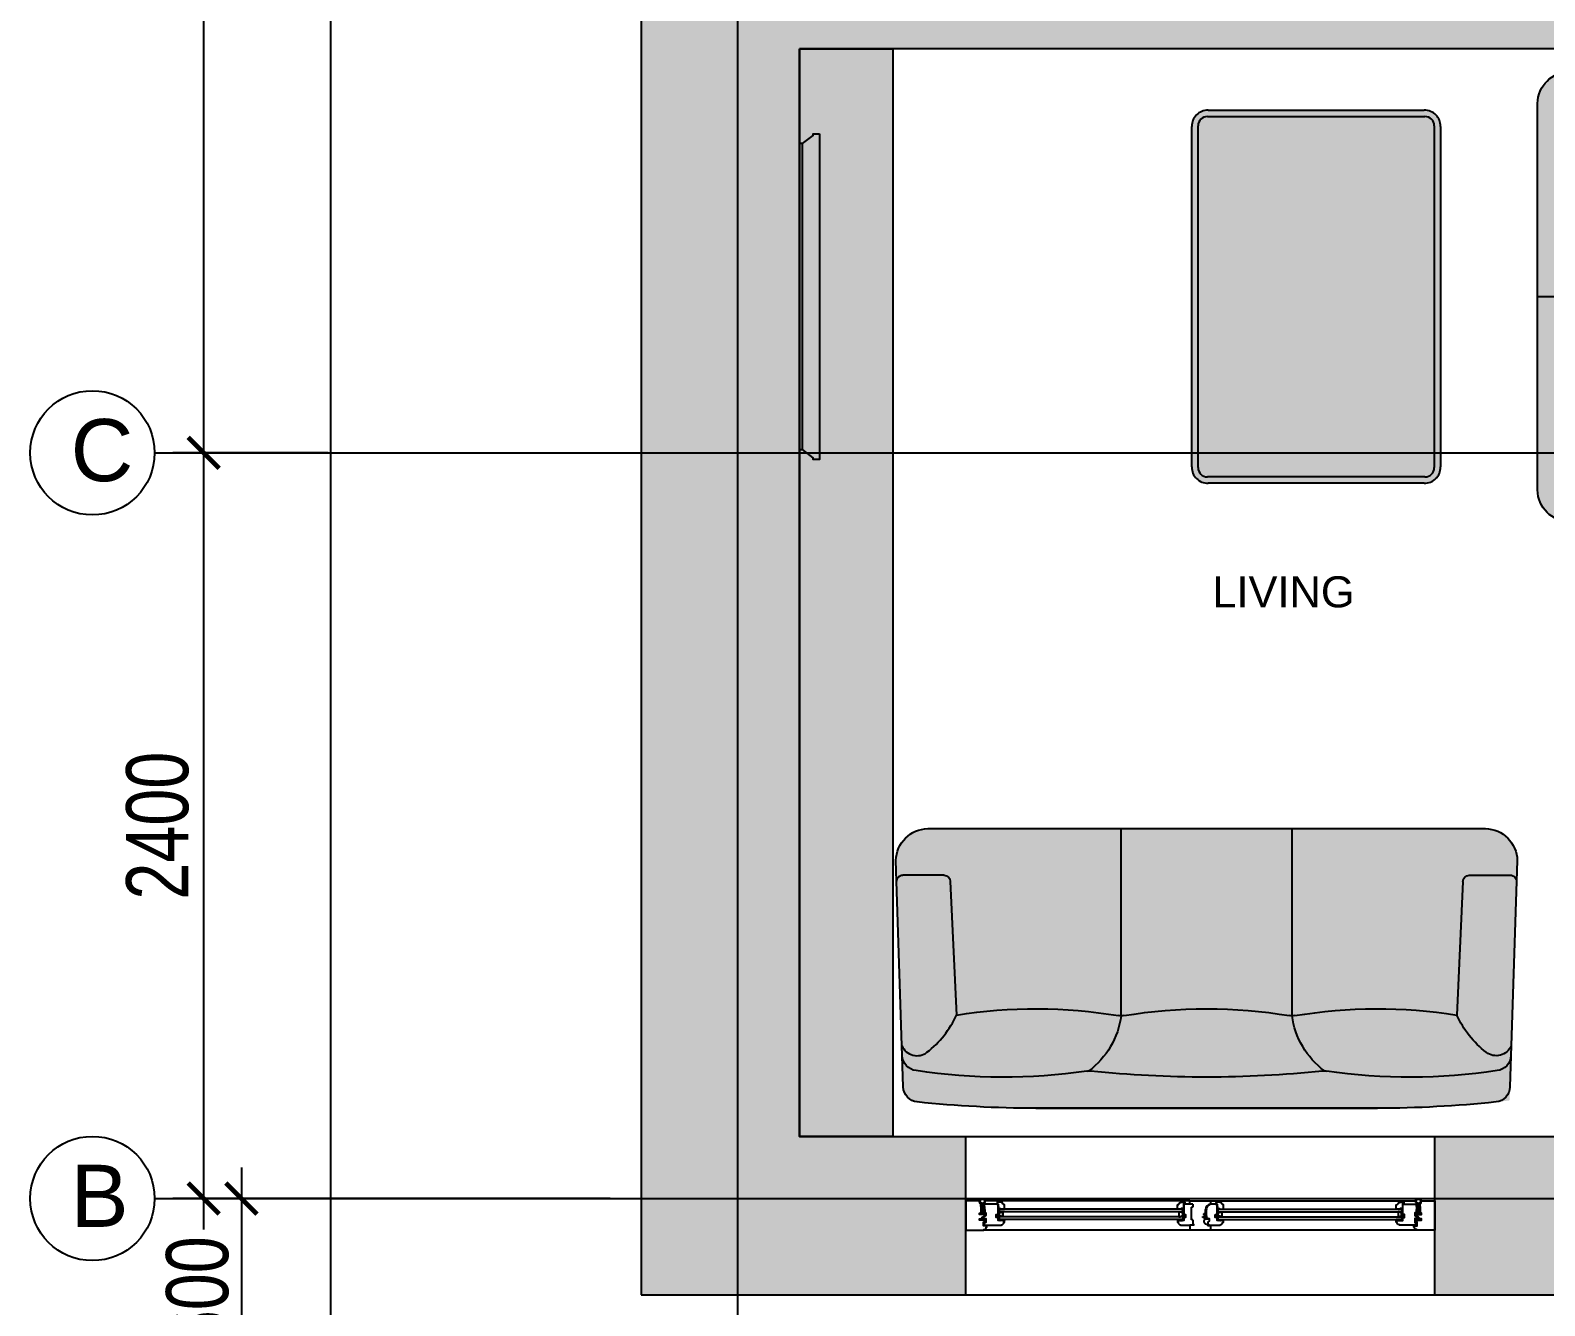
# Model space of a CAD drawing. Header units: millimetres. Extents: x 11159 to 50121, y 18346 to 37577.
# Drawn here: x 11159 to 16033, y 23811 to 27916 of the extents above; entities that cross this region are included whole.
import ezdxf

# ---------------------------------------------------------------- set-up
doc = ezdxf.new("R2010")
doc.units = ezdxf.units.MM
for name, color, linetype in [('axis', 40, 'Continuous'), ('df', 7, 'Continuous'), ('dim', 7, 'Continuous'), ('dwgmodels.com', 19, 'Continuous'), ('furnhatch', 254, 'Continuous'), ('furniture', 34, 'Continuous'), ('HATCH', 8, 'Continuous'), ('wall', 5, 'Continuous')]:
    doc.layers.add(name, color=color, linetype=linetype)
doc.styles.add('KOTE', font='romrust.shx', dxfattribs={"width": 0.8})
doc.styles.get("Standard").update_dxf_attribs({"font": 'arial.ttf'})
doc.dimstyles.new('ayala 50', dxfattribs={"dimscale": 50, "dimtxt": 2.5, "dimasz": 1, "dimexe": 1, "dimexo": 2, "dimgap": 1, "dimtad": 1, "dimdec": 0, "dimzin": 9, "dimdsep": 46, "dimtxsty": 'KOTE', "dimblk": 'ARCHTICK', "dimcen": 0, "dimdle": 1, "dimclrd": 4, "dimclre": 4, "dimclrt": 3, "dimadec": 0, "dimazin": 0, "dimtfac": 0.666667, "dimtdec": 0, "dimtix": 1, "dimtmove": 2, "dimatfit": 0, "dimfxl": 1, "dimtvp": 1, "dimtolj": 1, "dimarcsym": 0})

# ---------------------------------------------------------------- blocks, each defined once
blk = doc.blocks.new('_ArchTick')
at = {"color": 0, "linetype": 'ByBlock', "const_width": 0.15}
blk.add_lwpolyline([(-0.5, -0.5), (0.5, 0.5)], dxfattribs=at)
blk = doc.blocks.new('*D59')
at = {"layer": 'Defpoints', "color": 0, "transparency": 16777216}
for p in [(28435.1, 26556.4), (13435.1, 23556.4), (28435.1, 19246.4)]:
    blk.add_point(p, dxfattribs=at)
at = {"layer": 'dim', "color": 4, "lineweight": -2, "transparency": 16777216}
for p, q in [((28435.1, 26456.4), (28435.1, 19146.4)), ((13435.1, 23456.4), (13435.1, 19146.4)), ((13335.1, 19246.4), (28535.1, 19246.4))]:
    blk.add_line(p, q, dxfattribs=at)
at = {"layer": 'dim', "color": 4, "lineweight": -2, "transparency": 16777216, "xscale": 100, "yscale": 100, "zscale": 100, "rotation": 180}
blk.add_blockref('_ArchTick', (13435.1, 19246.4), dxfattribs=at)
at = {"layer": 'dim', "color": 4, "lineweight": -2, "transparency": 16777216, "xscale": 100, "yscale": 100, "zscale": 100}
blk.add_blockref('_ArchTick', (28435.1, 19246.4), dxfattribs=at)
at = {"layer": 'dim', "color": 3, "transparency": 16777216, "insert": (20935.1, 19366.4), "char_height": 200, "attachment_point": 5, "style": 'KOTE'}
blk.add_mtext('\\A1;15000', dxfattribs=at)
blk = doc.blocks.new('*D66')
at = {"layer": 'Defpoints', "color": 0, "transparency": 16777216}
for p in [(13125.1, 24156.4), (11838.7, 23556.4), (12338.7, 23556.4)]:
    blk.add_point(p, dxfattribs=at)
at = {"layer": 'dim', "color": 4, "lineweight": -2, "transparency": 16777216}
for p, q in [((11838.7, 24256.4), (11838.7, 23456.4)), ((13025.1, 24156.4), (11738.7, 24156.4)), ((12238.7, 23556.4), (11738.7, 23556.4))]:
    blk.add_line(p, q, dxfattribs=at)
at = {"layer": 'dim', "color": 4, "lineweight": -2, "transparency": 16777216, "xscale": 100, "yscale": 100, "zscale": 100}
for p, rotation in [((11838.7, 24156.4), 90), ((11838.7, 23556.4), 270)]:
    blk.add_blockref('_ArchTick', p, dxfattribs=dict(at, rotation=rotation))
at = {"layer": 'dim', "color": 3, "transparency": 16777216, "insert": (11697.4, 23856.4), "char_height": 200, "attachment_point": 5, "rotation": 90, "style": 'KOTE'}
blk.add_mtext('\\A1;600', dxfattribs=at)
blk = doc.blocks.new('sofa 0 (pl)')
at = {"layer": 'furnhatch'}
blk.add_hatch(color=256, dxfattribs=at).paths.add_polyline_path([(976.2, -68.4), (999.6, -786, -0.44561), (892.9, -900), (-892.9, -900, -0.44561), (-999.6, -786), (-976.2, -68.4, -0.375487), (-931.5, -20.1, -0.026367), (-550, 0), (550, 0, -0.029374), (974.8, -25), (976.2, -68, -0.002014)])
at = {"color": 0, "linetype": 'ByBlock'}
for p, q in [((-550, 0), (550, 0)), ((-825, -730), (-805, -300)), ((-275, -297.4), (-275, -900)), ((275, -297.4), (275, -900)), ((825, -730), (805, -300)), ((-845, -750), (-977.8, -750)), ((845, -750), (977.8, -750))]:
    blk.add_line(p, q, dxfattribs=at)
for points in [[(-550, 0, 0.026367), (-931.5, -20.1, 0.375487), (-976.2, -68.4), (-1000, -797.1, 0.402311), (-897.1, -900), (897.1, -900)], [(897.1, -900, 0.402311), (1000, -797.1), (976.2, -68.4, 0.375487), (931.5, -20.1, 0.026367), (550, 0)], [(-980.6, -201.3, -0.493591), (-900, -180, -0.122035), (-805, -300, 0.643813)], [(980.6, -201.3, 0.493591), (900, -180, 0.122035), (805, -300, -0.643813)]]:
    blk.add_lwpolyline(points, format="xyb", dxfattribs=at)
for centre, radius, start, end in [((-929.6, -170.8), 50, 96.2706, 178.1326), ((-655, -1969.4), 1869.4, 81.7086, 98.6145), ((-378.2, -70.1), 50, 261.7086, 276.0729), ((-539.1, -333.3), 266.5, 7.7352, 53.127), ((0, -3625), 3525, 90, 96.0729), ((0, -3625), 3525, 83.9271, 90), ((539.1, -333.3), 266.5, 126.873, 172.2648), ((378.2, -70.1), 50, 263.9271, 278.2914), ((655, -1969.4), 1869.4, 81.3855, 98.2914), ((929.6, -170.8), 50, 1.8674, 83.7294), ((-550, 1315.6), 1635.6, 261.0308, 279.3894), ((-275, -347.4), 50, 80.6106, 99.3894), ((0, 1315.6), 1635.6, 260.6106, 279.3894), ((275, -347.4), 50, 80.6106, 99.3894), ((550, 1315.6), 1635.6, 260.6106, 278.9692), ((-977.8, -730), 20, 178.1326, 270), ((-845, -730), 20, 270, 0), ((845, -730), 20, 180, 270), ((977.8, -730), 20, 270, 1.8674)]:
    blk.add_arc(centre, radius, start, end, dxfattribs=at)
at = {"layer": 'dwgmodels.com'}
blk.add_lwpolyline([(550, 0), (-550, 0, 0.026367), (-931.5, -20.1, 0.375487), (-976.2, -68.4), (-1000, -797.1, 0.402311), (-897.1, -900), (897.1, -900, 0.402311), (1000, -797.1), (976.2, -68.4, 0.375487), (931.5, -20.1, 0.026367)], format="xyb", close=True, dxfattribs=at)
blk = doc.blocks.new('love seat (pl)')
at = {"layer": 'furnhatch'}
blk.add_hatch(color=256, dxfattribs=at).paths.add_polyline_path([(701.2, -68.4), (724.6, -786, -0.44561), (617.9, -900), (-617.9, -900, -0.44561), (-724.6, -786), (-701.2, -68.4, -0.375487), (-656.5, -20.1, -0.026367), (-275, 0), (275, 0, -0.029374), (699.8, -25), (701.2, -68, -0.002014)])
at = {"color": 0, "linetype": 'ByBlock'}
for p, q in [((0, -110.6), (0, -900)), ((-550, -730), (-530, -300)), ((550, -730), (530, -300)), ((-570, -750), (-702.8, -750)), ((570, -750), (702.8, -750))]:
    blk.add_line(p, q, dxfattribs=at)
blk.add_lwpolyline([(622.1, -900), (-622.1, -900, -0.402311), (-725, -797.1), (-701.2, -68.4, -0.375487), (-656.5, -20.1, -0.026367), (-275, 0), (275, 0, -0.026367), (656.5, -20.1, -0.375487), (701.2, -68.4), (725, -797.1, -0.402311)], format="xyb", close=True, dxfattribs=at)
for points in [[(704.5, -169.2, 0.373199), (660, -121.1, 0.046644), (3.8, -110.4, -0.038519), (-3.8, -110.4, 0.046644), (-660, -121.1, 0.373199), (-704.5, -169.2)], [(-705.6, -201.3, -0.493591), (-625, -180, -0.122035), (-530, -300, 0.643813)], [(705.6, -201.3, 0.493591), (625, -180, 0.122035), (530, -300, -0.643813)], [(-530, -300, 0.080277), (-8.2, -298.1, -0.082122), (8.2, -298.1, 0.080277), (530, -300)]]:
    blk.add_lwpolyline(points, format="xyb", dxfattribs=at)
for centre, start, end in [((-702.8, -730), 178.1326, 270), ((-570, -730), 270, 0), ((570, -730), 180, 270), ((702.8, -730), 270, 1.8674)]:
    blk.add_arc(centre, 20, start, end, dxfattribs=at)
at = {"layer": 'dwgmodels.com'}
blk.add_lwpolyline([(-275, 0), (275, 0, -0.026367), (656.5, -20.1, -0.375487), (701.2, -68.4), (725, -797.1, -0.402311), (622.1, -900), (-622.1, -900, -0.402311), (-725, -797.1), (-701.2, -68.4, -0.375487), (-656.5, -20.1, -0.026367), (-275, 0, 0)], format="xyb", dxfattribs=at)
blk = doc.blocks.new('*D60')
at = {"layer": 'Defpoints', "color": 0, "transparency": 16777216}
for p in [(11717.3, 26556.4), (12217.3, 26556.4), (13125.1, 24156.4)]:
    blk.add_point(p, dxfattribs=at)
at = {"layer": 'dim', "color": 4, "lineweight": -2, "transparency": 16777216}
for p, q in [((11717.3, 24056.4), (11717.3, 26656.4)), ((12117.3, 26556.4), (11617.3, 26556.4)), ((13025.1, 24156.4), (11617.3, 24156.4))]:
    blk.add_line(p, q, dxfattribs=at)
at = {"layer": 'dim', "color": 4, "lineweight": -2, "transparency": 16777216, "xscale": 100, "yscale": 100, "zscale": 100}
for p, rotation in [((11717.3, 26556.4), 90), ((11717.3, 24156.4), 270)]:
    blk.add_blockref('_ArchTick', p, dxfattribs=dict(at, rotation=rotation))
at = {"layer": 'dim', "color": 3, "transparency": 16777216, "insert": (11568.9, 25356.4), "char_height": 200, "attachment_point": 5, "rotation": 90, "style": 'KOTE'}
blk.add_mtext('\\A1;2400', dxfattribs=at)
blk = doc.blocks.new('*D61')
at = {"layer": 'Defpoints', "color": 0, "transparency": 16777216}
for p in [(11717.3, 34956.4), (12285.2, 34956.4), (12217.3, 26556.4)]:
    blk.add_point(p, dxfattribs=at)
at = {"layer": 'dim', "color": 4, "lineweight": -2, "transparency": 16777216}
for p, q in [((11717.3, 26456.4), (11717.3, 35056.4)), ((12185.2, 34956.4), (11617.3, 34956.4)), ((12117.3, 26556.4), (11617.3, 26556.4))]:
    blk.add_line(p, q, dxfattribs=at)
at = {"layer": 'dim', "color": 4, "lineweight": -2, "transparency": 16777216, "xscale": 100, "yscale": 100, "zscale": 100}
for p, rotation in [((11717.3, 34956.4), 90), ((11717.3, 26556.4), 270)]:
    blk.add_blockref('_ArchTick', p, dxfattribs=dict(at, rotation=rotation))
at = {"layer": 'dim', "color": 3, "transparency": 16777216, "insert": (11564.3, 30756.4), "char_height": 200, "attachment_point": 5, "rotation": 90, "style": 'KOTE'}
blk.add_mtext('\\A1;8400', dxfattribs=at)
blk = doc.blocks.new('*D49')
at = {"layer": 'Defpoints', "color": 0, "transparency": 16777216}
for p in [(13125.1, 34956.4), (12125.1, 23556.4), (13125.1, 23556.4)]:
    blk.add_point(p, dxfattribs=at)
at = {"layer": 'dim', "color": 4, "lineweight": -2, "transparency": 16777216}
for p, q in [((12125.1, 35056.4), (12125.1, 23456.4)), ((13025.1, 34956.4), (12025.1, 34956.4)), ((13025.1, 23556.4), (12025.1, 23556.4))]:
    blk.add_line(p, q, dxfattribs=at)
at = {"layer": 'dim', "color": 4, "lineweight": -2, "transparency": 16777216, "xscale": 100, "yscale": 100, "zscale": 100}
for p, rotation in [((12125.1, 34956.4), 90), ((12125.1, 23556.4), 270)]:
    blk.add_blockref('_ArchTick', p, dxfattribs=dict(at, rotation=rotation))
at = {"layer": 'dim', "color": 3, "transparency": 16777216, "insert": (12005.1, 29256.4), "char_height": 200, "attachment_point": 5, "rotation": 90, "style": 'KOTE'}
blk.add_mtext('\\A1;11400', dxfattribs=at)
blk = doc.blocks.new('Joint-K7335')
at = {"layer": 'df', "color": 7}
for points in [[(3.9, 10.7, -0.206505), (4.5, 11.8, -0.277528), (4.6, 11.7), (4.7, 11.5, 0.626267), (5.4, 11.5, 0.131441), (5.5, 11.7), (5.5, 18, 0.509109), (4.6, 18.4, -0.294424), (2, 18.3, 0.173488), (1.3, 18.5), (0, 18.5), (0, 2.1, 0.415334), (1.2, 0.9, 0.048115), (1.5, 0.9, 0.113375), (1.5, 1), (4, 2.8, 0.235966), (4, 2.9), (4, 3.3, 0.247659), (4, 3.4, 0.287937), (3.6, 3.4), (1.8, 2.3, -0.576722), (1.5, 2.5), (1.5, 3.3, -0.235966), (1.6, 3.5), (4, 5.3, 0.235966), (4, 5.3), (4, 5.7, 0.247659), (4, 5.8, 0.287937), (3.6, 5.8), (1.8, 4.8, -0.576722), (1.5, 5), (1.5, 6.3, -0.384094), (2.6, 7.5, -0.021813), (2.7, 7.5), (6.5, 7.5), (6.5, 7.6, 0.333043), (5.7, 8.5, -0.293245), (5.3, 8.9, 0.008528), (5.2, 9.3, 0.265517), (5, 9.5, 0.023748), (4.8, 9.5, -0.356149), (3.9, 10.7, -0.356149)], [(3.2, 10.8, 0.355005), (4.6, 8.8, -0.567624), (4.7, 8.8, -0.24708), (4.4, 8.7), (2.2, 9, -0.351704), (1.2, 10.1), (1.2, 12.9, -0.414214), (1.5, 13.2), (1.6, 13.2, 0.277073), (1.9, 13.4), (3.7, 16.8, -0.041112), (3.8, 17), (4.1, 17.7, -0.50666), (4.6, 17.7, -0.2771), (4.6, 17.5), (4.6, 13.3, 0.213422), (4.7, 13.1, -0.886227), (4.4, 12.6, 0.250571), (3.2, 10.8)]]:
    blk.add_lwpolyline(points, format="xyb", dxfattribs=at)
blk.add_lwpolyline([(1.6, 17.8, 0.632714), (1, 17.6), (1, 14.2, 0.78091), (1.6, 14.1), (3.2, 17.1, -0.117333), (3.3, 17.2, 1.218085), (3, 17.5, -0.285776), (2.7, 17.3, -0.145588)], format="xyb", close=True, dxfattribs=at)

msp = doc.modelspace()

# ---------------------------------------------------------------- hatches: boundary and pattern name
at = {"ltscale": 10}
h = msp.add_hatch(dxfattribs=at)
h.set_pattern_fill('ANGLE', color=4, scale=0.15, angle=-45, style=0)
h.set_pattern_definition([(45, (11606.0777, 24903.6607), (0.74087113, -0.74087113), [0.762, -0.28575]), (315, (11606.0777, 24903.6607), (-0.74087113, -0.74087113), [0.762, -0.28575])])
edge = h.paths.add_edge_path()
edge.add_line((14274.6, 24124.1), (14280.6, 24124.1))
edge.add_arc((14279.9, 24123.1), 1.25, -53.1301, 53.1301, ccw=False)
edge.add_line((14280.6, 24122.1), (14274.6, 24122.1))
edge.add_arc((14275.3, 24123.1), 1.23, 125.8841, 234.1159, ccw=False)
h = msp.add_hatch(dxfattribs=at)
h.set_pattern_fill('ANGLE', color=4, scale=0.15, angle=-45, style=0)
h.set_pattern_definition([(45, (11611.5777, 24903.6607), (0.74087113, -0.74087113), [0.762, -0.28575]), (315, (11611.5777, 24903.6607), (-0.74087113, -0.74087113), [0.762, -0.28575])])
edge = h.paths.add_edge_path()
edge.add_line((14274.1, 24122.1), (14277.1, 24122.1))
edge.add_line((14277.1, 24122.1), (14277.1, 24120.1))
edge.add_arc((14275.6, 24120.5), 1.55, 194.793, 345.207, ccw=False)
edge.add_line((14274.1, 24120.1), (14274.1, 24122.1))
h = msp.add_hatch(dxfattribs=at)
h.set_pattern_fill('BRASS', color=4, scale=0.3, angle=-45, style=0)
h.set_pattern_definition([(45, (11611.5777, 24890.6607), (1.3470384, -1.3470384), []), (45, (11612.2512, 24889.9872), (1.3470384, -1.3470384), [0.9525, -0.47625])])
h.paths.add_polyline_path([(14278.6, 24085.1), (14278.6, 24089.1), (14290.6, 24089.1), (14290.6, 24085.1)])
h = msp.add_hatch(dxfattribs=at)
h.set_pattern_fill('ANGLE', color=4, scale=0.15, angle=-45, style=0)
h.set_pattern_definition([(45, (11611.5777, 24890.6607), (0.74087113, -0.74087113), [0.762, -0.28575]), (315, (11611.5777, 24890.6607), (-0.74087113, -0.74087113), [0.762, -0.28575])])
h.paths.add_polyline_path([(14290.6, 24085.1), (14290.6, 24089.1), (14294.6, 24089.1), (14294.6, 24085.1)])
h = msp.add_hatch(dxfattribs=at)
h.set_pattern_fill('ANGLE', color=4, scale=0.15, angle=-45, style=0)
h.set_pattern_definition([(135, (17534.1481, 24890.6607), (-0.74087113, -0.74087113), [0.762, -0.28575]), (225, (17534.1481, 24890.6607), (0.74087113, -0.74087113), [0.762, -0.28575])])
h.paths.add_polyline_path([(14855.1, 24085.1), (14855.1, 24089.1), (14851.1, 24089.1), (14851.1, 24085.1)])
h = msp.add_hatch(dxfattribs=at)
h.set_pattern_fill('BRASS', color=4, scale=0.3, angle=-45, style=0)
h.set_pattern_definition([(135, (17534.1481, 24890.6607), (-1.3470384, -1.3470384), []), (135, (17533.4746, 24889.9872), (-1.3470384, -1.3470384), [0.9525, -0.47625])])
h.paths.add_polyline_path([(14867.1, 24085.1), (14867.1, 24089.1), (14855.1, 24089.1), (14855.1, 24085.1)])
h = msp.add_hatch(dxfattribs=at)
h.set_pattern_fill('ANGLE', color=4, scale=0.15, angle=-45, style=0)
h.set_pattern_definition([(135, (17539.6481, 24903.6607), (-0.74087113, -0.74087113), [0.762, -0.28575]), (225, (17539.6481, 24903.6607), (0.74087113, -0.74087113), [0.762, -0.28575])])
edge = h.paths.add_edge_path()
edge.add_line((14871.1, 24124.1), (14865.1, 24124.1))
edge.add_arc((14865.9, 24123.1), 1.25, 126.8699, 233.1301)
edge.add_line((14865.1, 24122.1), (14871.1, 24122.1))
edge.add_arc((14870.4, 24123.1), 1.23, 305.8841, 414.1159)
h = msp.add_hatch(dxfattribs=at)
h.set_pattern_fill('ANGLE', color=4, scale=0.15, angle=-45, style=0)
h.set_pattern_definition([(135, (17534.1481, 24903.6607), (-0.74087113, -0.74087113), [0.762, -0.28575]), (225, (17534.1481, 24903.6607), (0.74087113, -0.74087113), [0.762, -0.28575])])
edge = h.paths.add_edge_path()
edge.add_line((14871.6, 24122.1), (14868.6, 24122.1))
edge.add_line((14868.6, 24122.1), (14868.6, 24120.1))
edge.add_arc((14870.1, 24120.5), 1.55, 194.793, 345.207)
edge.add_line((14871.6, 24120.1), (14871.6, 24122.1))
h = msp.add_hatch(dxfattribs=at)
h.set_pattern_fill('ANGLE', color=4, scale=0.15, angle=-45, style=0)
h.set_pattern_definition([(45, (12310.5777, 24903.6607), (0.74087113, -0.74087113), [0.762, -0.28575]), (315, (12310.5777, 24903.6607), (-0.74087113, -0.74087113), [0.762, -0.28575])])
edge = h.paths.add_edge_path()
edge.add_line((14979.1, 24124.1), (14985.1, 24124.1))
edge.add_arc((14984.4, 24123.1), 1.25, -53.1301, 53.1301, ccw=False)
edge.add_line((14985.1, 24122.1), (14979.1, 24122.1))
edge.add_arc((14979.8, 24123.1), 1.23, 125.8841, 234.1159, ccw=False)
h = msp.add_hatch(dxfattribs=at)
h.set_pattern_fill('ANGLE', color=4, scale=0.15, angle=-45, style=0)
h.set_pattern_definition([(45, (12316.0777, 24903.6607), (0.74087113, -0.74087113), [0.762, -0.28575]), (315, (12316.0777, 24903.6607), (-0.74087113, -0.74087113), [0.762, -0.28575])])
edge = h.paths.add_edge_path()
edge.add_line((14978.6, 24122.1), (14981.6, 24122.1))
edge.add_line((14981.6, 24122.1), (14981.6, 24120.1))
edge.add_arc((14980.1, 24120.5), 1.55, 194.793, 345.207, ccw=False)
edge.add_line((14978.6, 24120.1), (14978.6, 24122.1))
h = msp.add_hatch(dxfattribs=at)
h.set_pattern_fill('BRASS', color=4, scale=0.3, angle=-45, style=0)
h.set_pattern_definition([(45, (12316.0777, 24890.6607), (1.3470384, -1.3470384), []), (45, (12316.7512, 24889.9872), (1.3470384, -1.3470384), [0.9525, -0.47625])])
h.paths.add_polyline_path([(14983.1, 24085.1), (14983.1, 24089.1), (14995.1, 24089.1), (14995.1, 24085.1)])
h = msp.add_hatch(dxfattribs=at)
h.set_pattern_fill('ANGLE', color=4, scale=0.15, angle=-45, style=0)
h.set_pattern_definition([(45, (12316.0777, 24890.6607), (0.74087113, -0.74087113), [0.762, -0.28575]), (315, (12316.0777, 24890.6607), (-0.74087113, -0.74087113), [0.762, -0.28575])])
h.paths.add_polyline_path([(14995.1, 24085.1), (14995.1, 24089.1), (14999.1, 24089.1), (14999.1, 24085.1)])
h = msp.add_hatch()
h.set_pattern_fill('ANGLE', color=256, scale=0.15, angle=-45, style=0)
h.set_pattern_definition([(135, (18238.6481, 24890.6607), (-0.74087113, -0.74087113), [0.762, -0.28575]), (225, (18238.6481, 24890.6607), (0.74087113, -0.74087113), [0.762, -0.28575])])
h.paths.add_polyline_path([(15559.6, 24085.1), (15559.6, 24089.1), (15555.6, 24089.1), (15555.6, 24085.1)])
h = msp.add_hatch()
h.set_pattern_fill('BRASS', color=256, scale=0.3, angle=-45, style=0)
h.set_pattern_definition([(135, (18238.6481, 24890.6607), (-1.3470384, -1.3470384), []), (135, (18237.9746, 24889.9872), (-1.3470384, -1.3470384), [0.9525, -0.47625])])
h.paths.add_polyline_path([(15571.6, 24085.1), (15571.6, 24089.1), (15559.6, 24089.1), (15559.6, 24085.1)])
h = msp.add_hatch()
h.set_pattern_fill('ANGLE', color=256, scale=0.15, angle=-45, style=0)
h.set_pattern_definition([(135, (18244.1481, 24903.6607), (-0.74087113, -0.74087113), [0.762, -0.28575]), (225, (18244.1481, 24903.6607), (0.74087113, -0.74087113), [0.762, -0.28575])])
edge = h.paths.add_edge_path()
edge.add_line((15575.6, 24124.1), (15569.6, 24124.1))
edge.add_arc((15570.4, 24123.1), 1.25, 126.8699, 233.1301)
edge.add_line((15569.6, 24122.1), (15575.6, 24122.1))
edge.add_arc((15574.9, 24123.1), 1.23, 305.8841, 414.1159)
h = msp.add_hatch()
h.set_pattern_fill('ANGLE', color=256, scale=0.15, angle=-45, style=0)
h.set_pattern_definition([(135, (18238.6481, 24903.6607), (-0.74087113, -0.74087113), [0.762, -0.28575]), (225, (18238.6481, 24903.6607), (0.74087113, -0.74087113), [0.762, -0.28575])])
edge = h.paths.add_edge_path()
edge.add_line((15576.1, 24122.1), (15573.1, 24122.1))
edge.add_line((15573.1, 24122.1), (15573.1, 24120.1))
edge.add_arc((15574.6, 24120.5), 1.55, 194.793, 345.207)
edge.add_line((15576.1, 24120.1), (15576.1, 24122.1))
h = msp.add_hatch(dxfattribs=at)
h.set_pattern_fill('ANSI35', color=4, scale=0.2, style=0)
h.set_pattern_definition([(225, (14812.5235, 26755.0439), (0.8980256, -0.8980256), []), (225, (14811.6255, 26755.0439), (0.8980256, -0.8980256), [1.5875, -0.3175, 0, -0.3175])])
h.paths.add_polyline_path([(14903.1, 24070.1), (14901.1, 24070.1), (14901.1, 24074.1), (14903.1, 24074.1)])
at = {"layer": 'furnhatch'}
h = msp.add_hatch(color=254, dxfattribs=at)
h.paths.add_polyline_path([(14917.8, 26508.9, 0.414214), (14947.8, 26478.9), (15647.8, 26478.9, 0.414214), (15677.8, 26508.9), (15677.8, 27608.9, 0.414214), (15647.8, 27638.9), (14947.8, 27638.9, 0.414214), (14917.8, 27608.9)], flags=0)
h.paths.add_polyline_path([(14949.9, 26458.9), (15645.8, 26458.9, 0.438604), (15697.8, 26510.9), (15697.8, 27606.8, 0.438604), (15645.8, 27658.9), (14949.9, 27658.9, 0.438604), (14897.8, 27606.8), (14897.8, 26510.9, 0.438604)])
h.paths.add_polyline_path([(14947.8, 26478.9, -0.414214), (14917.8, 26508.9), (14917.8, 27608.9, -0.414214), (14947.8, 27638.9), (15647.8, 27638.9, -0.414214), (15677.8, 27608.9), (15677.8, 26508.9, -0.414214), (15647.8, 26478.9)], flags=16)
h = msp.add_hatch(color=254, dxfattribs=at)
h.paths.add_polyline_path([(13699, 26534.9), (13679, 26534.9), (13679, 26539.9), (13644, 26566.9), (13644, 27551.5), (13678.3, 27577.9), (13678.3, 27582.9), (13699, 27582.9)])
h.paths.add_polyline_path([(13644, 26566.9), (13635.1, 26566.9), (13635.1, 27551.5), (13644, 27551.5)])
at = {"layer": 'furniture'}
msp.add_hatch(color=254, dxfattribs=at).paths.add_polyline_path([(13635.1, 27856.4), (13935.1, 27856.4), (13935.1, 24356.4), (13635.1, 24356.4)])
at = {"layer": 'HATCH', "true_color": 0x2b2b2b}
h = msp.add_hatch(color=250, dxfattribs=at)
h.dxf.hatch_style = 1
h.paths.add_polyline_path([(28745.1, 35266.4), (23290.1, 35266.4), (23290.1, 34756.4), (24035.1, 34756.4), (24035.1, 33047.5), (23905.1, 33047.5), (23905.1, 32525.3), (24035.1, 32525.3), (24035.1, 30816.4), (20510.1, 30816.4), (20510.1, 29176.4), (20835.1, 29176.4), (20835.1, 29296.4), (20760.1, 29296.4), (20760.1, 30696.4), (21640.1, 30696.4), (21640.1, 29296.4), (21545.1, 29296.4), (21545.1, 29176.4), (21855.1, 29176.4), (21855.1, 29296.4), (21760.1, 29296.4), (21760.1, 30696.4), (23235.1, 30696.4), (23235.1, 30296.4), (24035.1, 30296.4), (24035.1, 29296.4), (22565.1, 29296.4), (22565.1, 29176.4), (23290.1, 29176.4), (23290.1, 28981.4), (23410.1, 28981.4), (23410.1, 29176.4), (24425.1, 29176.4), (24425.1, 28981.4), (24545.1, 28981.4), (24545.1, 34756.4), (28235.1, 34756.4), (28235.1, 26756.4), (27990.1, 26756.4), (27990.1, 26246.4), (28745.1, 26246.4)])
h.paths.add_polyline_path([(24035.1, 30416.4), (23355.1, 30416.4), (23355.1, 30696.4), (24035.1, 30696.4)], flags=16)
h.paths.add_polyline_path([(24790.1, 26756.4), (24545.1, 26756.4), (24545.1, 28171.4), (24425.1, 28171.4), (24425.1, 27976.4), (23410.1, 27976.4), (23410.1, 28171.4), (23290.1, 28171.4), (23290.1, 27976.4), (22565.1, 27976.4), (22565.1, 27856.4), (24035.1, 27856.4), (24035.1, 24356.4), (23500.1, 24356.4), (23500.1, 23846.4), (24545.1, 23846.4), (24545.1, 26246.4), (24790.1, 26246.4)])
h.paths.add_polyline_path([(21990.1, 24356.4), (21230.1, 24356.4), (21230.1, 27856.4), (21855.1, 27856.4), (21855.1, 27976.4), (20510.1, 27976.4), (20510.1, 27856.4), (21110.1, 27856.4), (21110.1, 24356.4), (20760.1, 24356.4), (20760.1, 24506.4), (20510.1, 24506.4), (20510.1, 23756.4), (20045.1, 23756.4), (20045.1, 23246.4), (20945.1, 23246.4), (20945.1, 23846.4), (21990.1, 23846.4)])
h.paths.add_polyline_path([(17625.1, 23756.4), (17160.1, 23756.4), (17160.1, 24551.3), (16910.1, 24551.3), (16910.1, 24356.4), (15680.1, 24356.4), (15680.1, 23846.4), (16725.1, 23846.4), (16725.1, 23246.4), (17625.1, 23246.4)])
h.paths.add_polyline_path([(14170.1, 24356.4), (13635.1, 24356.4), (13635.1, 27856.4), (16910.1, 27856.4), (16910.1, 26261.3), (17160.1, 26261.3), (17160.1, 30816.4), (17160.1, 31066.4), (16910.1, 31066.4), (16910.1, 30816.4), (16090.1, 30816.4), (16090.1, 30696.4), (16910.1, 30696.4), (16910.1, 27976.4), (13635.1, 27976.4), (13635.1, 28801.4), (13125.1, 28801.4), (13125.1, 23846.4), (14170.1, 23846.4)])
h.paths.add_polyline_path([(13635.1, 34756.4), (14380.1, 34756.4), (14380.1, 35266.4), (13125.1, 35266.4), (13125.1, 30311.4), (13635.1, 30311.4), (13635.1, 30696.4), (14380.1, 30696.4), (14380.1, 30816.4), (13635.1, 30816.4)])
h.paths.add_polyline_path([(17980.1, 35266.4), (16090.1, 35266.4), (16090.1, 34756.4), (16910.1, 34756.4), (16910.1, 34506.4), (17160.1, 34506.4), (17160.1, 34756.4), (17980.1, 34756.4)])
h.paths.add_polyline_path([(21580.1, 35266.4), (19690.1, 35266.4), (19690.1, 34756.4), (21580.1, 34756.4)])
h.paths.add_polyline_path([(20533, 36456.4), (20133, 36456.4), (20133, 36056.4), (20533, 36056.4)])
h.paths.add_polyline_path([(17537.2, 36456.4), (17137.2, 36456.4), (17137.2, 36056.4), (17537.2, 36056.4)])
h.paths.add_polyline_path([(20945.1, 21356.4), (20435.1, 21356.4), (20435.1, 20846.4), (20945.1, 20846.4)])
h.paths.add_polyline_path([(17235.1, 21356.4), (16725.1, 21356.4), (16725.1, 20846.4), (17235.1, 20846.4)])
h.paths.add_polyline_path([(19180.1, 30816.4), (17160.1, 30816.4), (17160.1, 30696.4), (19180.1, 30696.4)])

# ---------------------------------------------------------------- linework, layer by layer
for p, q in [((14214.1, 24148.4), (14214.9, 24148.4)), ((14891.1, 24149.1), (14959.1, 24149.1)), ((14891.1, 24138.1), (14891.1, 24149.1)), ((14901.1, 24138.1), (14891.1, 24138.1)), ((14901.1, 24128.1), (14896.1, 24128.1)), ((14896.1, 24088.1), (14896.1, 24128.1)), ((14901.1, 24138.1), (14901.1, 24128.1)), ((14947.1, 24128.6), (14946.3, 24128.6)), ((14959.1, 24138.6), (14959.1, 24149.1)), ((15636.1, 24148.4), (15635.3, 24148.4)), ((14221.1, 24112.4), (14223.1, 24112.4)), ((14868.6, 24122.1), (14868.6, 24089.1)), ((14901.1, 24088.1), (14896.1, 24088.1)), ((14901.1, 24088.1), (14901.1, 24070.1)), ((14941.1, 24107.6), (14941.1, 24120.6)), ((14947.1, 24108.6), (14944.1, 24108.6)), ((15573.1, 24122.1), (15573.1, 24089.1)), ((15629.1, 24112.4), (15627.1, 24112.4)), ((14891.1, 24070.1), (14891.1, 24055.1)), ((14901.1, 24070.1), (14891.1, 24070.1)), ((14891.1, 24055.1), (14959.1, 24055.1)), ((14959.1, 24069.6), (14954.1, 24069.6)), ((14959.1, 24055.1), (14959.1, 24069.6))]:
    msp.add_line(p, q)
at = {"color": 4, "ltscale": 10}
for p, q in [((14218.1, 24130.4), (14218.1, 24139.6)), ((14229.9, 24130.7), (14229.5, 24139.9)), ((15620.3, 24130.7), (15620.7, 24139.9)), ((15632.1, 24130.4), (15632.1, 24139.6)), ((14274.1, 24088.1), (14277.1, 24119.1)), ((14277.1, 24088.1), (14274.1, 24119.1)), ((14868.6, 24122.1), (14277.1, 24122.1)), ((14277.1, 24122.1), (14277.1, 24089.1)), ((14868.6, 24113.6), (14277.1, 24113.6)), ((14868.6, 24097.6), (14277.1, 24097.6)), ((14868.6, 24089.1), (14277.1, 24089.1)), ((14868.6, 24088.1), (14871.6, 24119.1)), ((14871.6, 24088.1), (14868.6, 24119.1)), ((14933.1, 24094.8), (14933.1, 24098.8)), ((14933.1, 24098.8), (14940.1, 24098.8)), ((14940.1, 24094.8), (14933.1, 24094.8)), ((14936.1, 24104.6), (14936.1, 24107.6)), ((14941.1, 24107.6), (14936.1, 24107.6)), ((14941.1, 24104.6), (14936.1, 24104.6)), ((14940.1, 24100.8), (14941.1, 24100.8)), ((14940.1, 24098.8), (14940.1, 24100.8)), ((14940.1, 24090.8), (14940.1, 24094.8)), ((14941.1, 24090.8), (14940.1, 24090.8)), ((14941.1, 24100.8), (14941.1, 24104.6)), ((14941.1, 24090.4), (14941.1, 24090.8)), ((14981.6, 24088.1), (14978.6, 24119.1)), ((14978.6, 24088.1), (14981.6, 24119.1)), ((14981.6, 24122.1), (15573.1, 24122.1)), ((14981.6, 24122.1), (14981.6, 24089.1)), ((14981.6, 24113.6), (15573.1, 24113.6)), ((14981.6, 24097.6), (15573.1, 24097.6)), ((14981.6, 24089.1), (15573.1, 24089.1))]:
    msp.add_line(p, q, dxfattribs=at)
at = {"color": 8, "ltscale": 10}
for p, q in [((14891.1, 24148.4), (14232.3, 24148.4)), ((14959.1, 24148.4), (15617.9, 24148.4)), ((15622.1, 24054.4), (14228.1, 24054.4))]:
    msp.add_line(p, q, dxfattribs=at)
at = {"color": 3}
for p, q in [((15576.1, 24088.1), (15573.1, 24119.1)), ((15573.1, 24088.1), (15576.1, 24119.1))]:
    msp.add_line(p, q, dxfattribs=at)
for points in [[(14223.1, 24112.4), (14223.1, 24138.1, -0.414214), (14214.1, 24147.1), (14214.1, 24148.4), (14170.1, 24148.4), (14170.1, 24054.4), (14228.1, 24054.4), (14228.1, 24056.4, 0.414214), (14236.1, 24064.4), (14238.1, 24064.4), (14238.1, 24068.6), (14227.1, 24068.6), (14227.1, 24080.6), (14232.1, 24083.6), (14232.1, 24086.1), (14231.6, 24086.6), (14213.6, 24086.6), (14213.6, 24090.6), (14221.1, 24090.6), (14221.1, 24093.9), (14223.1, 24093.9), (14223.1, 24096.7), (14232.1, 24102.1), (14232.1, 24104.6), (14231.6, 24105.1), (14213.6, 24105.1), (14213.6, 24109.1), (14221.1, 24109.1), (14221.1, 24112.4)], [(14891.1, 24138.1), (14871.6, 24138.1), (14871.6, 24105.1), (14877.6, 24105.1), (14877.6, 24095.1), (14871.6, 24095.1), (14871.6, 24085.1), (14851.1, 24085.1), (14851.1, 24080.1), (14853.1, 24080.1, 0.414214), (14861.1, 24072.1), (14861.1, 24070.1), (14891.1, 24070.1)], [(15627.1, 24112.4), (15627.1, 24138.1, 0.414214), (15636.1, 24147.1), (15636.1, 24148.4), (15680.1, 24148.4), (15680.1, 24054.4), (15622.1, 24054.4), (15622.1, 24056.4, -0.414214), (15614.1, 24064.4), (15612.1, 24064.4), (15612.1, 24068.6), (15623.1, 24068.6), (15623.1, 24080.6), (15618.1, 24083.6), (15618.1, 24086.1), (15618.6, 24086.6), (15636.6, 24086.6), (15636.6, 24090.6), (15629.1, 24090.6), (15629.1, 24093.9), (15627.1, 24093.9), (15627.1, 24096.7), (15618.1, 24102.1), (15618.1, 24104.6), (15618.6, 24105.1), (15636.6, 24105.1), (15636.6, 24109.1), (15629.1, 24109.1), (15629.1, 24112.4)]]:
    msp.add_lwpolyline(points, format="xyb")
at = {"color": 4, "ltscale": 10}
for points in [[(14223.1, 24130.4), (14218.1, 24130.4), (14218.1, 24112.4), (14223.1, 24112.4)], [(14224.9, 24130.4), (14229.9, 24130.7), (14230.8, 24112.7), (14225.8, 24112.4)], [(15625.3, 24130.4), (15620.3, 24130.7), (15619.4, 24112.7), (15624.4, 24112.4)], [(15627.1, 24130.4), (15632.1, 24130.4), (15632.1, 24112.4), (15627.1, 24112.4)], [(14274.1, 24119.1), (14277.1, 24119.1), (14277.1, 24088.1), (14274.1, 24088.1)], [(14278.6, 24085.1), (14278.6, 24089.1), (14290.6, 24089.1), (14290.6, 24085.1)], [(14290.6, 24085.1), (14290.6, 24089.1), (14294.6, 24089.1), (14294.6, 24085.1)], [(14855.1, 24085.1), (14855.1, 24089.1), (14851.1, 24089.1), (14851.1, 24085.1)], [(14867.1, 24085.1), (14867.1, 24089.1), (14855.1, 24089.1), (14855.1, 24085.1)], [(14871.6, 24119.1), (14868.6, 24119.1), (14868.6, 24088.1), (14871.6, 24088.1)], [(14978.6, 24119.1), (14981.6, 24119.1), (14981.6, 24088.1), (14978.6, 24088.1)], [(14983.1, 24085.1), (14983.1, 24089.1), (14995.1, 24089.1), (14995.1, 24085.1)], [(14995.1, 24085.1), (14995.1, 24089.1), (14999.1, 24089.1), (14999.1, 24085.1)], [(14903.1, 24070.1), (14901.1, 24070.1), (14901.1, 24074.1), (14903.1, 24074.1)]]:
    msp.add_lwpolyline(points, close=True, dxfattribs=at)
for points in [[(14226.1, 24092.1), (14234.6, 24092.1), (14234.6, 24079.1), (14230.6, 24076.8, 0.267417), (14229.6, 24075), (14229.6, 24070.6), (14230.1, 24070.1), (14284.6, 24070.1), (14284.6, 24072.1, 0.414214), (14292.6, 24080.1), (14294.6, 24080.1), (14294.6, 24085.1), (14274.1, 24085.1), (14274.1, 24095.1), (14268.1, 24095.1), (14268.1, 24105.1), (14274.1, 24105.1), (14274.1, 24138.1), (14225.1, 24138.1), (14224.6, 24137.6), (14225.3, 24111.1), (14225.8, 24110.6), (14234.6, 24110.6), (14234.6, 24101.6), (14225.6, 24096.1), (14225.6, 24092.6)], [(14870.6, 24124.1), (14863.6, 24124.1), (14863.6, 24122.1), (14851.1, 24122.1), (14851.1, 24136.1, 0.327693), (14856.1, 24139.6, -0.327693), (14861.1, 24143.1), (14861.1, 24145.1), (14874.9, 24145.1), (14876.1, 24138.1), (14871.1, 24138.1), (14870.6, 24124.1)], [(14972.6, 24105.1), (14978.6, 24105.1), (14978.6, 24138.1), (14962.1, 24138.1, 0.414214), (14944.1, 24120.1), (14944.1, 24100.6), (14945.1, 24100.6), (14945.1, 24092.6), (14953.6, 24091.6), (14953.6, 24083.9), (14949.6, 24081.5, 0.263447), (14948.6, 24079.7), (14948.6, 24078.6, 0.414214), (14957.1, 24070.1), (14989.1, 24070.1), (14989.1, 24072.1, 0.414214), (14997.1, 24080.1), (14999.1, 24080.1), (14999.1, 24085.1), (14978.6, 24085.1), (14978.6, 24095.1), (14972.6, 24095.1)], [(14979.6, 24124.1), (14986.6, 24124.1), (14986.6, 24122.1), (14999.1, 24122.1), (14999.1, 24136.1, -0.327693), (14994.1, 24139.6, 0.327693), (14989.1, 24143.1), (14989.1, 24145.1), (14975.4, 24145.1), (14974.1, 24138.1), (14979.1, 24138.1), (14979.6, 24124.1)], [(15575.1, 24124.1), (15568.1, 24124.1), (15568.1, 24122.1), (15555.6, 24122.1), (15555.6, 24136.1, 0.327693), (15560.6, 24139.6, -0.327693), (15565.6, 24143.1), (15565.6, 24145.1), (15579.4, 24145.1), (15580.6, 24138.1), (15575.6, 24138.1), (15575.1, 24124.1)], [(15624.1, 24092.1), (15615.6, 24092.1), (15615.6, 24079.1), (15619.6, 24076.8, -0.267417), (15620.6, 24075), (15620.6, 24070.6), (15620.1, 24070.1), (15565.6, 24070.1), (15565.6, 24072.1, -0.414214), (15557.6, 24080.1), (15555.6, 24080.1), (15555.6, 24085.1), (15576.1, 24085.1), (15576.1, 24095.1), (15582.1, 24095.1), (15582.1, 24105.1), (15576.1, 24105.1), (15576.1, 24138.1), (15625.1, 24138.1), (15625.6, 24137.6), (15624.9, 24111.1), (15624.4, 24110.6), (15615.6, 24110.6), (15615.6, 24101.6), (15624.6, 24096.1), (15624.6, 24092.6)], [(15575.6, 24124.1), (15569.6, 24124.1, 0.5), (15569.6, 24122.1), (15575.6, 24122.1, 0.5108)], [(15576.1, 24122.1), (15573.1, 24122.1), (15573.1, 24120.1, 0.770201), (15576.1, 24120.1)]]:
    msp.add_lwpolyline(points, format="xyb", close=True)
for points in [[(14275.1, 24124.1), (14282.1, 24124.1), (14282.1, 24122.1), (14294.6, 24122.1), (14294.6, 24136.1, -0.327693), (14289.6, 24139.6, 0.327693), (14284.6, 24143.1), (14284.6, 24145.1), (14270.9, 24145.1), (14269.6, 24138.1), (14274.6, 24138.1), (14275.1, 24124.1)], [(14274.6, 24124.1), (14280.6, 24124.1, -0.5), (14280.6, 24122.1), (14274.6, 24122.1, -0.5108)], [(14274.1, 24122.1), (14277.1, 24122.1), (14277.1, 24120.1, -0.770201), (14274.1, 24120.1)], [(14871.1, 24124.1), (14865.1, 24124.1, 0.5), (14865.1, 24122.1), (14871.1, 24122.1, 0.5108)], [(14871.6, 24122.1), (14868.6, 24122.1), (14868.6, 24120.1, 0.770201), (14871.6, 24120.1)], [(14934.2, 24096.3, 0.231748), (14934.8, 24095.4), (14935.9, 24094.8), (14936.2, 24094.8), (14935.2, 24095.6), (14935.7, 24095.6), (14937.1, 24094.8), (14937.5, 24094.8), (14936.4, 24095.6), (14937.1, 24095.6), (14938.4, 24094.8), (14938.9, 24094.8), (14937.8, 24095.6), (14940.1, 24095.6), (14940.1, 24090.9, -0.011012), (14950.2, 24090.9, 0.390073), (14950.6, 24091.3), (14950.6, 24091.5, 0.360911), (14950.3, 24091.9), (14949.6, 24092.1), (14948.1, 24092.2, -0.027938), (14942.6, 24092.7, -0.379419), (14941.8, 24093.7), (14941.8, 24098.7, 0.414214), (14941.4, 24099.1), (14940.1, 24099.1), (14940.1, 24098), (14937.8, 24098), (14938.9, 24098.8), (14938.4, 24098.8), (14937.1, 24098), (14936.4, 24098), (14937.5, 24098.8), (14937.1, 24098.8), (14935.7, 24098), (14935.2, 24098), (14936.2, 24098.8), (14935.9, 24098.8), (14934.8, 24098.1, 0.231748), (14934.2, 24097.3), (14934.1, 24096.8)], [(14940.9, 24105.2), (14940.9, 24104.6), (14941.1, 24104.6, 0.001003), (14941.1, 24104.5, 0.054131), (14941.5, 24103.4, 0.097163), (14942, 24102.5, 0.203453), (14942.6, 24102.3, 0.203453), (14943.1, 24102.5, 0.097163), (14943.7, 24103.4, 0.054131), (14944, 24104.5, 0.041072), (14944.1, 24106.1, 0.041072), (14944, 24107.6, 0.054131), (14943.7, 24108.7, 0.097163), (14943.1, 24109.7, 0.203453), (14942.6, 24109.9, 0.203453), (14942, 24109.7, 0.097163), (14941.5, 24108.7, 0.054131), (14941.1, 24107.6, 0.001003), (14941.1, 24107.6), (14940.9, 24107.6), (14940.9, 24107), (14939.6, 24107), (14940.4, 24107.6), (14939.9, 24107.6), (14938.9, 24107), (14938.4, 24107), (14939.2, 24107.6), (14938.8, 24107.6), (14937.7, 24107), (14937.3, 24107), (14938.1, 24107.6), (14937.7, 24107.6), (14936.9, 24107.1, 0.231748), (14936.4, 24106.4), (14936.4, 24106.1), (14936.4, 24105.7, 0.231748), (14936.9, 24105.1), (14937.7, 24104.6), (14938.1, 24104.6), (14937.3, 24105.2), (14937.7, 24105.2), (14938.8, 24104.6), (14939, 24104.6), (14938.4, 24105.2), (14938.9, 24105.2), (14939.9, 24104.6), (14940.4, 24104.6), (14939.6, 24105.2)], [(14943.4, 24106.1, 0.041072), (14943.3, 24107.5, 0.054131), (14943, 24108.5, 0.097163), (14942.6, 24109.2, 0.203453), (14942.6, 24109.2, 0.203453), (14942.5, 24109.2, 0.097163), (14942.1, 24108.5, 0.054131), (14941.8, 24107.5, 0.041072), (14941.7, 24106.1, 0.041072), (14941.8, 24104.7, 0.054131), (14942.1, 24103.7, 0.097163), (14942.5, 24103, 0.203453), (14942.6, 24103, 0.203453), (14942.6, 24103, 0.097163), (14943, 24103.7, 0.054131), (14943.3, 24104.7, 0.041072)], [(14979.1, 24124.1), (14985.1, 24124.1, -0.5), (14985.1, 24122.1), (14979.1, 24122.1, -0.5108)], [(14978.6, 24122.1), (14981.6, 24122.1), (14981.6, 24120.1, -0.770201), (14978.6, 24120.1)]]:
    msp.add_lwpolyline(points, format="xyb", close=True, dxfattribs=at)
at = {"color": 6}
for points in [[(14289.1, 24113.6), (14289.1, 24097.6), (14284.1, 24097.6), (14284.1, 24098.6), (14277.1, 24101), (14277.1, 24110.1), (14284.1, 24112.6), (14284.1, 24113.6)], [(14288.6, 24113.1), (14288.6, 24098.1), (14284.6, 24098.1), (14284.6, 24098.9), (14277.6, 24101.4), (14277.6, 24109.8), (14284.6, 24112.2), (14284.6, 24113.1)], [(14855.6, 24113.6), (14855.6, 24097.6), (14860.6, 24097.6), (14860.6, 24098.6), (14868.6, 24101), (14868.6, 24110.1), (14860.6, 24112.6), (14860.6, 24113.6)], [(14856.1, 24113.1), (14856.1, 24098.1), (14860.1, 24098.1), (14860.1, 24098.9), (14868.1, 24101.4), (14868.1, 24109.8), (14860.1, 24112.2), (14860.1, 24113.1)], [(14994.6, 24113.6), (14994.6, 24097.6), (14989.6, 24097.6), (14989.6, 24098.6), (14981.6, 24101), (14981.6, 24110.1), (14989.6, 24112.6), (14989.6, 24113.6)], [(14994.1, 24113.1), (14994.1, 24098.1), (14990.1, 24098.1), (14990.1, 24098.9), (14982.1, 24101.4), (14982.1, 24109.8), (14990.1, 24112.2), (14990.1, 24113.1)], [(15561.1, 24113.6), (15561.1, 24097.6), (15566.1, 24097.6), (15566.1, 24098.6), (15573.1, 24101), (15573.1, 24110.1), (15566.1, 24112.6), (15566.1, 24113.6)], [(15561.6, 24113.1), (15561.6, 24098.1), (15565.6, 24098.1), (15565.6, 24098.9), (15572.6, 24101.4), (15572.6, 24109.8), (15565.6, 24112.2), (15565.6, 24113.1)]]:
    msp.add_lwpolyline(points, close=True, dxfattribs=at)
for points in [[(15559.6, 24085.1), (15559.6, 24089.1), (15555.6, 24089.1), (15555.6, 24085.1)], [(15571.6, 24085.1), (15571.6, 24089.1), (15559.6, 24089.1), (15559.6, 24085.1)], [(15576.1, 24119.1), (15573.1, 24119.1), (15573.1, 24088.1), (15576.1, 24088.1)]]:
    msp.add_lwpolyline(points, close=True)
at = {"color": 4, "ltscale": 10}
for centre, radius in [((14223.6, 24147.4), 8.75), ((14223.6, 24147.4), 7), ((15626.6, 24147.4), 8.75), ((15626.6, 24147.4), 7)]:
    msp.add_circle(centre, radius, dxfattribs=at)
msp.add_arc((14959.1, 24120.6), 18, 90, 180)
for centre, radius, start, end in [((14943.6, 24082.8), 8, 108.21, 270.7129), ((14954.1, 24082.6), 13, 216.8665, 270)]:
    msp.add_arc(centre, radius, start, end, dxfattribs=at)
at = {"layer": 'axis'}
for p, q in [((13435.1, 35956.4), (13435.1, 18746.4)), ((11559, 26556.4), (29161.1, 26556.4)), ((11559, 24156.4), (24892.6, 24156.4))]:
    msp.add_line(p, q, dxfattribs=at)
at = {"layer": 'dim', "color": 7}
for centre in [(11359, 26556.4), (11359, 24156.4)]:
    msp.add_circle(centre, 200, dxfattribs=at)
at = {"layer": 'furniture', "color": 34, "linetype": 'ByBlock'}
msp.add_lwpolyline([(13635.1, 27856.4), (13935.1, 27856.4), (13935.1, 24356.4), (13635.1, 24356.4)], close=True, dxfattribs=at)
for points in [[(14947.9, 27638.9), (15647.7, 27638.9)], [(14949.9, 27658.9), (15645.8, 27658.9)], [(14897.8, 26510.9), (14897.8, 27606.8)], [(14917.8, 26508.9), (14917.8, 27608.9)], [(15677.8, 27608.9), (15677.8, 26508.9)], [(15697.8, 27606.8), (15697.8, 26510.9)], [(13644, 27551.5), (13635.1, 27551.5), (13635.1, 26566.9), (13644, 26566.9)], [(13699, 27582.9), (13699, 26534.9), (13679, 26534.9), (13679, 26539.9), (13644, 26566.9), (13644, 27551.5), (13678.3, 27577.9), (13678.3, 27582.9), (13699, 27582.9)], [(15647.7, 26478.9), (14947.8, 26478.9)], [(15645.8, 26458.9), (14949.9, 26458.9)]]:
    msp.add_lwpolyline(points, dxfattribs=at)
for centre, radius, start, end in [((14947.8, 27608.9), 50, 87.6351, 182.3649), ((14947.8, 27608.9), 30, 89.7877, 180), ((15647.8, 27608.9), 50, 357.6351, 92.3649), ((15647.8, 27608.9), 30, 0, 90.2123), ((14947.8, 26508.9), 50, 177.6351, 272.3649), ((14947.8, 26508.9), 30, 180, 270.2123), ((15647.8, 26508.9), 50, 267.6351, 2.3649), ((15647.8, 26508.9), 30, 269.7877, 0)]:
    msp.add_arc(centre, radius, start, end, dxfattribs=at)
at = {"layer": 'wall', "color": 5}
for p, q in [((13125.1, 28801.4), (13125.1, 23846.4)), ((13635.1, 27856.4), (13635.1, 24356.4)), ((16910.1, 27856.4), (13635.1, 27856.4)), ((13635.1, 24356.4), (14170.1, 24356.4)), ((14170.1, 23846.4), (14170.1, 24356.4)), ((15680.1, 24356.4), (16910.1, 24356.4)), ((15680.1, 23846.4), (15680.1, 24356.4)), ((13125.1, 23846.4), (14170.1, 23846.4)), ((15680.1, 23846.4), (16725.1, 23846.4))]:
    msp.add_line(p, q, dxfattribs=at)
at = {"layer": 'wall', "color": 4}
for p, q in [((14170.1, 24356.4), (15680.1, 24356.4)), ((14170.1, 23846.4), (15680.1, 23846.4))]:
    msp.add_line(p, q, dxfattribs=at)

# ---------------------------------------------------------------- block references
at = {"layer": 'furniture', "color": 34, "rotation": 270}
msp.add_blockref('love seat (pl)', (16910.1, 27058.9), dxfattribs=at)
at = {"layer": 'furniture', "color": 34, "xscale": -1, "rotation": 180}
msp.add_blockref('sofa 0 (pl)', (14945.1, 24447), dxfattribs=at)
at = {"layer": 'wall', "color": 4, "ltscale": 10, "xscale": -1, "rotation": 270}
for p in [(14213.6, 24105.1), (14213.6, 24086.6)]:
    msp.add_blockref('Joint-K7335', p, dxfattribs=at)
at = {"layer": 'wall', "color": 4, "ltscale": 10, "rotation": 90}
msp.add_blockref('Joint-K7335', (15636.6, 24105.1), dxfattribs=at)
at = {"layer": 'wall', "rotation": 90}
msp.add_blockref('Joint-K7335', (15636.6, 24086.6), dxfattribs=at)

# ---------------------------------------------------------------- texts
at = {"color": 3, "linetype": 'Continuous', "insert": (14963.5, 26159), "char_height": 100, "attachment_point": 1}
msp.add_mtext('LIVING', dxfattribs=at)
at = {"layer": 'dim', "color": 7}
for s, p in [('C', (11289, 26465.1)), ('B', (11289, 24065.1))]:
    msp.add_text(s, height=200, dxfattribs=at).set_placement(p)

# ---------------------------------------------------------------- dimensions: what is measured, and where the dimension line sits
at = {"layer": 'dim'}
for base, p1, p2, picture, middle in [((11717.3, 34956.4), (12217.3, 26556.4), (12285.2, 34956.4), '*D61', (11564.3, 30756.4)), ((11717.3, 26556.4), (13125.1, 24156.4), (12217.3, 26556.4), '*D60', (11568.9, 25356.4)), ((11838.7, 23556.4), (13125.1, 24156.4), (12338.7, 23556.4), '*D66', (11697.4, 23856.4))]:
    dim = msp.add_linear_dim(base=base, p1=p1, p2=p2, angle=90, dimstyle='ayala 50', override={"dimscale": 1, "dimtxt": 200, "dimasz": 100, "dimexe": 100, "dimexo": 100, "dimgap": 20, "dimdle": 100}, dxfattribs=at)
    dim.commit()
    dim.dimension.update_dxf_attribs({"geometry": picture, "text_midpoint": middle, "dimtype": 160})
dim = msp.add_linear_dim(base=(12125.1, 23556.4), p1=(13125.1, 34956.4), p2=(13125.1, 23556.4), angle=90, dimstyle='ayala 50', override={"dimscale": 1, "dimtxt": 200, "dimasz": 100, "dimexe": 100, "dimexo": 100, "dimgap": 20, "dimdle": 100}, dxfattribs=at)
dim.commit()
dim.dimension.update_dxf_attribs({"geometry": '*D49', "text_midpoint": (12005.1, 29256.4)})
dim = msp.add_linear_dim(base=(28435.1, 19246.4), p1=(13435.1, 23556.4), p2=(28435.1, 26556.4), dimstyle='ayala 50', override={"dimscale": 1, "dimtxt": 200, "dimasz": 100, "dimexe": 100, "dimexo": 100, "dimgap": 20, "dimdle": 100}, dxfattribs=at)
dim.commit()
dim.dimension.update_dxf_attribs({"geometry": '*D59', "text_midpoint": (20935.1, 19366.4)})

doc.saveas('drawing.dxf')
